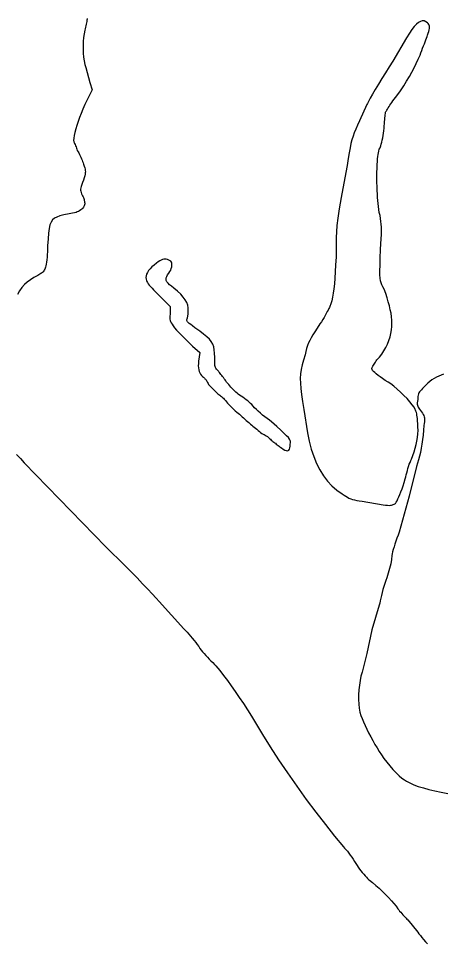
# Model space of a CAD drawing. Extents: x 0.2 to 12.9, y 0.2 to 14.
# Drawn here: x 4.473 to 5.499, y 8.453 to 10.695 of the extents above; entities that cross this region are included whole.
import ezdxf

# ---------------------------------------------------------------- set-up
doc = ezdxf.new("R2010")
doc.units = 0
doc.layers.get('0').update_dxf_attribs({"color": 5, "linetype": 'CONTINUOUS'})
doc.layers.add('1', color=1, linetype='CONTINUOUS')

msp = doc.modelspace()

# ---------------------------------------------------------------- linework, layer by layer
at = {"linetype": 'CONTINUOUS'}
for points in [[(4.6395, 10.6954), (4.6393, 10.6936), (4.6389, 10.6912), (4.6384, 10.6883), (4.6378, 10.6851), (4.6371, 10.6816), (4.6363, 10.6779), (4.6354, 10.6741), (4.6345, 10.6703), (4.6336, 10.6667), (4.632, 10.6582), (4.6308, 10.6492), (4.6299, 10.6398), (4.6295, 10.6302), (4.6295, 10.6205), (4.63, 10.6109), (4.6309, 10.6015), (4.6323, 10.5926), (4.6342, 10.5842), (4.6366, 10.5766), (4.6456, 10.5405), (4.6517, 10.5225), (4.6336, 10.4865), (4.6292, 10.4758), (4.6251, 10.4653), (4.6212, 10.4552), (4.6176, 10.4454), (4.6145, 10.4362), (4.6118, 10.4275), (4.6096, 10.4193), (4.608, 10.4119), (4.607, 10.4052), (4.6066, 10.3994), (4.6068, 10.3982), (4.6072, 10.3966), (4.608, 10.3946), (4.6089, 10.3922), (4.61, 10.3896), (4.6112, 10.3869), (4.6124, 10.384), (4.6135, 10.3811), (4.6146, 10.3782), (4.6156, 10.3754), (4.6174, 10.3725), (4.6192, 10.3694), (4.6209, 10.366), (4.6226, 10.3625), (4.6242, 10.3589), (4.6258, 10.3553), (4.6272, 10.3517), (4.6285, 10.3484), (4.6296, 10.3452), (4.6306, 10.3423), (4.6322, 10.3374), (4.6335, 10.3334), (4.6344, 10.3299), (4.6349, 10.3269), (4.6351, 10.3239), (4.6349, 10.3209), (4.6344, 10.3176), (4.6335, 10.3137), (4.6322, 10.309), (4.6306, 10.3033), (4.6282, 10.2975), (4.6263, 10.2926), (4.6249, 10.2885), (4.6239, 10.285), (4.6235, 10.2819), (4.6235, 10.2791), (4.6239, 10.2764), (4.6248, 10.2736), (4.626, 10.2706), (4.6276, 10.2673), (4.6285, 10.2654), (4.6294, 10.2634), (4.6303, 10.2612), (4.631, 10.259), (4.6318, 10.2568), (4.6324, 10.2545), (4.6329, 10.2523), (4.6333, 10.2502), (4.6335, 10.2481), (4.6336, 10.2462), (4.6333, 10.2436), (4.6323, 10.2409), (4.6308, 10.2383), (4.6288, 10.2358), (4.6265, 10.2335), (4.6239, 10.2313), (4.6211, 10.2294), (4.6183, 10.2277), (4.6154, 10.2263), (4.6126, 10.2252), (4.5826, 10.2192), (4.5735, 10.2166), (4.5661, 10.214), (4.5602, 10.211), (4.5554, 10.2071), (4.5518, 10.202), (4.5491, 10.1952), (4.5471, 10.1865), (4.5456, 10.1753), (4.5445, 10.1613), (4.5435, 10.1441), (4.5435, 10.137), (4.5432, 10.1299), (4.5428, 10.123), (4.5423, 10.1165), (4.5417, 10.1104), (4.5409, 10.1048), (4.5402, 10.0999), (4.5393, 10.0957), (4.5384, 10.0924), (4.5375, 10.0901), (4.5366, 10.0876), (4.5354, 10.0853), (4.534, 10.0834), (4.5325, 10.0816), (4.5308, 10.08), (4.5289, 10.0784), (4.5268, 10.0769), (4.5246, 10.0754), (4.5221, 10.0738), (4.5195, 10.0721), (4.5101, 10.0674), (4.5017, 10.0622), (4.4942, 10.0565), (4.4874, 10.0502), (4.4812, 10.0432), (4.4756, 10.0353), (4.4705, 10.0266)], [(4.4683, 9.6382), (4.4774, 9.6285), (4.4865, 9.6186), (4.6847, 9.4144), (4.7001, 9.3997), (4.7157, 9.3845), (4.7311, 9.3692), (4.7461, 9.3541), (4.7605, 9.3393), (4.774, 9.3253), (4.7863, 9.3123), (4.7972, 9.3006), (4.8065, 9.2905), (4.8138, 9.2823), (4.8739, 9.2162), (4.8776, 9.2124), (4.8817, 9.2081), (4.8859, 9.2034), (4.8902, 9.1984), (4.8945, 9.1933), (4.8987, 9.1881), (4.9028, 9.1829), (4.9066, 9.1778), (4.91, 9.1728), (4.9129, 9.1682), (4.9159, 9.1644), (4.9193, 9.1603), (4.923, 9.1561), (4.9271, 9.1516), (4.9313, 9.1471), (4.9356, 9.1426), (4.9399, 9.1382), (4.9441, 9.134), (4.9482, 9.1299), (4.952, 9.1261), (4.9611, 9.115), (4.9703, 9.1031), (4.9797, 9.0906), (4.9892, 9.0775), (4.9989, 9.0638), (5.0086, 9.0496), (5.0184, 9.0349), (5.0282, 9.0197), (5.0381, 9.004), (5.048, 8.988), (5.0646, 8.9599), (5.0832, 8.9299), (5.1036, 8.8987), (5.1253, 8.8667), (5.1479, 8.8345), (5.1711, 8.8025), (5.1944, 8.7713), (5.2175, 8.7414), (5.2399, 8.7134), (5.2613, 8.6877), (5.2641, 8.6846), (5.2673, 8.681), (5.2707, 8.6768), (5.2742, 8.6723), (5.2778, 8.6674), (5.2814, 8.6624), (5.2849, 8.6573), (5.2883, 8.6522), (5.2914, 8.6473), (5.2943, 8.6426), (5.2972, 8.6381), (5.3003, 8.6337), (5.3036, 8.6294), (5.307, 8.6252), (5.3104, 8.6212), (5.3137, 8.6176), (5.3169, 8.6142), (5.3198, 8.6112), (5.3223, 8.6087), (5.3243, 8.6066), (5.3318, 8.6008), (5.3396, 8.5942), (5.3476, 8.5871), (5.3556, 8.5797), (5.3634, 8.5721), (5.3708, 8.5644), (5.3777, 8.557), (5.3839, 8.5499), (5.3892, 8.5434), (5.3934, 8.5375), (5.3954, 8.5348), (5.3976, 8.5318), (5.4001, 8.5289), (5.4027, 8.5259), (5.4054, 8.5229), (5.4081, 8.52), (5.4107, 8.5173), (5.4132, 8.5148), (5.4154, 8.5125), (5.4174, 8.5105), (5.4414, 8.4805), (5.4444, 8.4766), (5.4478, 8.4723), (5.4517, 8.4676), (5.4558, 8.4627), (5.4602, 8.4576), (5.4648, 8.4524)]]:
    msp.add_lwpolyline(points, dxfattribs=at)
at = {"layer": '1', "linetype": 'CONTINUOUS'}
for points in [[(5.461, 10.6876), (5.4567, 10.6893), (5.4524, 10.6896), (5.4479, 10.6884), (5.4433, 10.6858), (5.4384, 10.6817), (5.4332, 10.6759), (5.4275, 10.6685), (5.4213, 10.6595), (5.4144, 10.6486), (5.3814, 10.5916), (5.3723, 10.5778), (5.3633, 10.5637), (5.3545, 10.5496), (5.3462, 10.536), (5.3386, 10.5233), (5.3319, 10.5118), (5.3263, 10.502), (5.322, 10.4942), (5.3193, 10.4889), (5.3183, 10.4865), (5.3003, 10.4474), (5.2953, 10.4366), (5.2911, 10.427), (5.2876, 10.4182), (5.2845, 10.4098), (5.2819, 10.4013), (5.2795, 10.3921), (5.2773, 10.3818), (5.2751, 10.3699), (5.2728, 10.3559), (5.2703, 10.3393), (5.2622, 10.2962), (5.2559, 10.2614), (5.2512, 10.2336), (5.2478, 10.2114), (5.2455, 10.1933), (5.2441, 10.178), (5.2434, 10.1642), (5.2432, 10.1503), (5.2432, 10.1351), (5.2432, 10.1171), (5.2423, 10.0983), (5.2414, 10.0813), (5.2404, 10.066), (5.2393, 10.0524), (5.238, 10.0402), (5.2365, 10.0293), (5.2349, 10.0197), (5.233, 10.0112), (5.2308, 10.0037), (5.2282, 9.997), (5.2271, 9.9948), (5.2257, 9.9921), (5.224, 9.9887), (5.2219, 9.9848), (5.2196, 9.9805), (5.217, 9.9758), (5.2141, 9.9709), (5.211, 9.9657), (5.2077, 9.9604), (5.2042, 9.955), (5.1975, 9.9449), (5.1918, 9.9362), (5.187, 9.9285), (5.1829, 9.9216), (5.1794, 9.9152), (5.1765, 9.9089), (5.1741, 9.9025), (5.1719, 9.8958), (5.17, 9.8883), (5.1682, 9.8799), (5.1641, 9.8671), (5.1609, 9.8555), (5.1586, 9.8445), (5.1572, 9.8338), (5.1565, 9.8228), (5.1567, 9.8111), (5.1577, 9.7982), (5.1594, 9.7837), (5.1619, 9.767), (5.1652, 9.7477), (5.1742, 9.6907), (5.1782, 9.6705), (5.1832, 9.6515), (5.1891, 9.6336), (5.196, 9.6168), (5.2038, 9.6014), (5.2127, 9.5871), (5.2225, 9.5742), (5.2334, 9.5626), (5.2453, 9.5524), (5.2583, 9.5435), (5.2626, 9.5402), (5.2667, 9.5373), (5.2707, 9.5349), (5.2747, 9.5329), (5.2789, 9.5312), (5.2833, 9.5297), (5.2882, 9.5285), (5.2935, 9.5274), (5.2995, 9.5264), (5.3063, 9.5255), (5.3574, 9.5165), (5.3631, 9.5158), (5.368, 9.5154), (5.372, 9.5153), (5.3753, 9.5154), (5.378, 9.5158), (5.3803, 9.5163), (5.3822, 9.517), (5.384, 9.5178), (5.3857, 9.5186), (5.3874, 9.5195), (5.3893, 9.5226), (5.3913, 9.5263), (5.3935, 9.5308), (5.3958, 9.5359), (5.3983, 9.5417), (5.4008, 9.5481), (5.4034, 9.5551), (5.406, 9.5627), (5.4087, 9.5708), (5.4114, 9.5796), (5.4124, 9.5843), (5.4135, 9.5892), (5.4148, 9.5943), (5.4163, 9.5995), (5.4178, 9.6047), (5.4194, 9.6098), (5.4211, 9.6148), (5.4229, 9.6195), (5.4246, 9.6238), (5.4264, 9.6276), (5.4299, 9.6365), (5.4329, 9.6453), (5.4355, 9.654), (5.4378, 9.6626), (5.4396, 9.6712), (5.4409, 9.6797), (5.4418, 9.6883), (5.4422, 9.697), (5.4421, 9.7058), (5.4414, 9.7147), (5.4413, 9.7184), (5.4411, 9.7222), (5.4407, 9.726), (5.4402, 9.7298), (5.4396, 9.7335), (5.4389, 9.737), (5.4381, 9.7402), (5.4372, 9.7432), (5.4363, 9.7457), (5.4354, 9.7477), (5.4327, 9.7529), (5.4283, 9.7592), (5.4225, 9.7664), (5.4156, 9.774), (5.408, 9.7819), (5.4, 9.7897), (5.3918, 9.7971), (5.3837, 9.8038), (5.3762, 9.8095), (5.3694, 9.8138), (5.3624, 9.8182), (5.3561, 9.8224), (5.3503, 9.8264), (5.3453, 9.8302), (5.3408, 9.8337), (5.3372, 9.8369), (5.3342, 9.8399), (5.3321, 9.8425), (5.3308, 9.8449), (5.3303, 9.8468), (5.3305, 9.8479), (5.331, 9.8493), (5.3318, 9.851), (5.3328, 9.8529), (5.3341, 9.8551), (5.3355, 9.8574), (5.3371, 9.8599), (5.3388, 9.8625), (5.3406, 9.8652), (5.3423, 9.8679), (5.3485, 9.8745), (5.3542, 9.8818), (5.3594, 9.8895), (5.3641, 9.8977), (5.3682, 9.9062), (5.3717, 9.9148), (5.3746, 9.9235), (5.3766, 9.9322), (5.3779, 9.9407), (5.3784, 9.9489), (5.3789, 9.9563), (5.3788, 9.9641), (5.3781, 9.9722), (5.3768, 9.9807), (5.375, 9.9895), (5.3728, 9.9987), (5.3701, 10.0082), (5.3671, 10.0181), (5.3639, 10.0284), (5.3604, 10.039), (5.3571, 10.0447), (5.3545, 10.0496), (5.3525, 10.0543), (5.3511, 10.0595), (5.3502, 10.0657), (5.3498, 10.0736), (5.3497, 10.0839), (5.35, 10.0972), (5.3506, 10.114), (5.3514, 10.1351), (5.3522, 10.1493), (5.3528, 10.1615), (5.3532, 10.172), (5.3533, 10.1811), (5.3532, 10.1892), (5.3529, 10.1965), (5.3522, 10.2035), (5.3513, 10.2104), (5.35, 10.2175), (5.3483, 10.2252), (5.3475, 10.2324), (5.3466, 10.2394), (5.3457, 10.2466), (5.3449, 10.254), (5.3442, 10.2616), (5.3436, 10.2698), (5.3431, 10.2785), (5.3427, 10.2879), (5.3424, 10.2981), (5.3423, 10.3093), (5.3424, 10.3218), (5.3427, 10.3323), (5.3431, 10.3413), (5.3436, 10.3488), (5.3442, 10.3551), (5.3449, 10.3605), (5.3457, 10.3653), (5.3466, 10.3697), (5.3475, 10.374), (5.3483, 10.3784), (5.3501, 10.3822), (5.3516, 10.3863), (5.353, 10.3907), (5.3543, 10.3955), (5.3555, 10.4005), (5.3566, 10.4058), (5.3576, 10.4114), (5.3585, 10.4172), (5.3595, 10.4232), (5.3604, 10.4294), (5.3604, 10.4348), (5.3607, 10.4401), (5.361, 10.4452), (5.3614, 10.4501), (5.3619, 10.4546), (5.3623, 10.4586), (5.3627, 10.4621), (5.3631, 10.465), (5.3633, 10.4671), (5.3634, 10.4685), (5.3643, 10.4696), (5.3655, 10.4713), (5.3669, 10.4734), (5.3684, 10.4758), (5.3701, 10.4786), (5.372, 10.4817), (5.3741, 10.4849), (5.3763, 10.4884), (5.3788, 10.4919), (5.3814, 10.4955), (5.3909, 10.5079), (5.3995, 10.52), (5.4074, 10.5318), (5.4146, 10.5433), (5.4212, 10.5544), (5.4272, 10.5653), (5.4328, 10.576), (5.438, 10.5864), (5.4428, 10.5966), (5.4474, 10.6066), (5.4493, 10.6121), (5.4513, 10.6177), (5.4534, 10.6232), (5.4555, 10.6287), (5.4576, 10.634), (5.4596, 10.639), (5.4614, 10.6437), (5.463, 10.6479), (5.4644, 10.6516), (5.4655, 10.6547), (5.4671, 10.6597), (5.4684, 10.6641), (5.4692, 10.6679), (5.4698, 10.6713), (5.47, 10.6742), (5.4698, 10.6767), (5.4692, 10.679), (5.4684, 10.681), (5.4671, 10.6829), (5.4655, 10.6847)], [(4.8374, 10.1097), (4.8342, 10.1109), (4.8312, 10.1117), (4.8284, 10.112), (4.8255, 10.1119), (4.8225, 10.1111), (4.8193, 10.1098), (4.8159, 10.1079), (4.8121, 10.1053), (4.8078, 10.1021), (4.8019, 10.0976), (4.7967, 10.0931), (4.7922, 10.0887), (4.7885, 10.0843), (4.7857, 10.08), (4.7836, 10.0757), (4.7824, 10.0716), (4.782, 10.0676), (4.7824, 10.0638), (4.7838, 10.0601), (4.7842, 10.058), (4.7855, 10.0555), (4.7874, 10.0525), (4.79, 10.0491), (4.7932, 10.0454), (4.7968, 10.0415), (4.8007, 10.0373), (4.8049, 10.033), (4.8093, 10.0285), (4.8138, 10.024), (4.8408, 9.997), (4.8408, 9.979), (4.8401, 9.9741), (4.8398, 9.97), (4.8399, 9.9666), (4.8405, 9.9635), (4.8416, 9.9606), (4.8432, 9.9576), (4.8454, 9.9542), (4.8482, 9.9503), (4.8517, 9.9457), (4.8559, 9.9399), (4.8949, 9.9009), (4.9129, 9.8859), (4.9099, 9.8649), (4.9093, 9.8588), (4.9091, 9.8533), (4.9095, 9.8483), (4.9102, 9.8438), (4.9114, 9.8397), (4.9129, 9.8361), (4.9148, 9.8329), (4.9169, 9.8302), (4.9193, 9.8278), (4.9219, 9.8258), (4.9229, 9.8248), (4.924, 9.8237), (4.9253, 9.8223), (4.9266, 9.8208), (4.9279, 9.8191), (4.9293, 9.8172), (4.9306, 9.8151), (4.9318, 9.8128), (4.9329, 9.8104), (4.9339, 9.8078), (4.955, 9.7868), (4.9568, 9.7857), (4.9589, 9.7843), (4.961, 9.7827), (4.9632, 9.7809), (4.9655, 9.7789), (4.9677, 9.7768), (4.9699, 9.7747), (4.9721, 9.7727), (4.9741, 9.7706), (4.976, 9.7688), (4.9779, 9.766), (4.9802, 9.763), (4.9828, 9.76), (4.9857, 9.7569), (4.9887, 9.7538), (4.992, 9.7506), (4.9954, 9.7475), (4.9989, 9.7445), (5.0024, 9.7415), (5.006, 9.7387), (5.0089, 9.736), (5.012, 9.7331), (5.0153, 9.7301), (5.0187, 9.7271), (5.0221, 9.7241), (5.0255, 9.7212), (5.0286, 9.7185), (5.0315, 9.716), (5.034, 9.7137), (5.036, 9.7117), (5.0388, 9.7097), (5.0418, 9.7075), (5.0448, 9.705), (5.0479, 9.7024), (5.0511, 9.6997), (5.0542, 9.697), (5.0573, 9.6944), (5.0603, 9.6919), (5.0633, 9.6897), (5.0661, 9.6877), (5.0688, 9.6866), (5.0714, 9.6852), (5.0741, 9.6836), (5.0767, 9.6818), (5.0792, 9.6798), (5.0816, 9.6777), (5.0839, 9.6756), (5.0861, 9.6736), (5.0882, 9.6715), (5.0901, 9.6697), (5.092, 9.6686), (5.094, 9.6672), (5.0961, 9.6657), (5.0983, 9.6639), (5.1006, 9.6622), (5.1029, 9.6604), (5.1051, 9.6586), (5.1072, 9.6571), (5.1092, 9.6557), (5.1111, 9.6547), (5.1154, 9.6515), (5.1191, 9.6493), (5.1223, 9.6479), (5.125, 9.6474), (5.1273, 9.6479), (5.1291, 9.6493), (5.1304, 9.6515), (5.1314, 9.6547), (5.1319, 9.6587), (5.1321, 9.6637), (5.1328, 9.667), (5.1329, 9.6699), (5.1322, 9.6727), (5.1306, 9.6758), (5.1276, 9.6794), (5.1233, 9.684), (5.1173, 9.6898), (5.1094, 9.6971), (5.0994, 9.7063), (5.0871, 9.7177), (5.0816, 9.7215), (5.076, 9.7256), (5.0705, 9.7298), (5.065, 9.7342), (5.0597, 9.7387), (5.0546, 9.7432), (5.05, 9.7477), (5.0458, 9.7519), (5.0421, 9.756), (5.039, 9.7598), (5.0361, 9.7625), (5.0327, 9.7654), (5.029, 9.7684), (5.0251, 9.7714), (5.021, 9.7744), (5.017, 9.7773), (5.0131, 9.78), (5.0094, 9.7825), (5.006, 9.7848), (5.003, 9.7868), (5.0002, 9.7896), (4.9973, 9.7925), (4.9943, 9.7955), (4.9913, 9.7987), (4.9884, 9.8018), (4.9855, 9.8049), (4.9828, 9.8081), (4.9802, 9.8111), (4.9779, 9.814), (4.976, 9.8168), (4.9741, 9.8195), (4.9721, 9.8222), (4.97, 9.8248), (4.9679, 9.8274), (4.9658, 9.83), (4.9639, 9.8324), (4.962, 9.8347), (4.9604, 9.8369), (4.959, 9.839), (4.958, 9.8408), (4.9555, 9.8433), (4.9536, 9.8454), (4.952, 9.8474), (4.9509, 9.8494), (4.9501, 9.8517), (4.9495, 9.8545), (4.9492, 9.8578), (4.949, 9.8621), (4.949, 9.8674), (4.9489, 9.8739), (4.9487, 9.8838), (4.948, 9.8923), (4.9465, 9.8997), (4.9441, 9.9062), (4.9407, 9.9122), (4.936, 9.918), (4.9298, 9.9239), (4.922, 9.9304), (4.9125, 9.9376), (4.9009, 9.9459), (4.8952, 9.95), (4.8907, 9.9534), (4.8872, 9.956), (4.8846, 9.9583), (4.8829, 9.9602), (4.8819, 9.9619), (4.8815, 9.9636), (4.8816, 9.9655), (4.8821, 9.9675), (4.8829, 9.97), (4.8843, 9.9786), (4.8849, 9.9864), (4.8846, 9.9937), (4.8834, 10.0005), (4.881, 10.0071), (4.8775, 10.0137), (4.8727, 10.0202), (4.8666, 10.027), (4.859, 10.0343), (4.8498, 10.042), (4.8441, 10.0463), (4.8394, 10.0501), (4.8357, 10.0536), (4.8331, 10.0569), (4.8315, 10.0601), (4.8308, 10.0632), (4.8312, 10.0665), (4.8325, 10.07), (4.8347, 10.0738), (4.8378, 10.0781), (4.8403, 10.0818), (4.8422, 10.0855), (4.8436, 10.0893), (4.8445, 10.093), (4.845, 10.0965), (4.845, 10.0997), (4.8445, 10.1026), (4.8437, 10.105), (4.8425, 10.1069), (4.8408, 10.1081)]]:
    msp.add_lwpolyline(points, close=True, dxfattribs=at)
msp.add_lwpolyline([(5.5043, 9.8329), (5.4983, 9.8308), (5.4924, 9.8285), (5.4867, 9.8258), (5.4812, 9.8228), (5.4759, 9.8195), (5.4708, 9.8157), (5.4658, 9.8116), (5.4611, 9.8069), (5.4565, 9.8018), (5.4531, 9.7985), (5.4503, 9.7955), (5.4479, 9.7929), (5.446, 9.7904), (5.4444, 9.7879), (5.4433, 9.7854), (5.4424, 9.7826), (5.4418, 9.7795), (5.4415, 9.7759), (5.4414, 9.7718), (5.4407, 9.7676), (5.4404, 9.764), (5.4404, 9.7609), (5.4407, 9.7582), (5.4414, 9.7556), (5.4425, 9.7532), (5.444, 9.7507), (5.4458, 9.748), (5.4479, 9.7451), (5.4505, 9.7417), (5.4529, 9.7384), (5.4548, 9.7354), (5.4563, 9.7327), (5.4573, 9.7301), (5.458, 9.7275), (5.4582, 9.7247), (5.4582, 9.7215), (5.4578, 9.7179), (5.4573, 9.7137), (5.4565, 9.7087), (5.4555, 9.6971), (5.4543, 9.6857), (5.4529, 9.6746), (5.4514, 9.6639), (5.4497, 9.6535), (5.4478, 9.6436), (5.4457, 9.6342), (5.4435, 9.6254), (5.441, 9.6172), (5.4384, 9.6096), (5.4204, 9.5375), (5.3964, 9.4505), (5.3937, 9.4432), (5.3911, 9.4358), (5.3885, 9.4286), (5.3862, 9.4215), (5.384, 9.4148), (5.3821, 9.4085), (5.3806, 9.4028), (5.3794, 9.3978), (5.3786, 9.3936), (5.3784, 9.3904), (5.3782, 9.3873), (5.3777, 9.3834), (5.3769, 9.3788), (5.3759, 9.3737), (5.3746, 9.3682), (5.3732, 9.3625), (5.3716, 9.3566), (5.3699, 9.3507), (5.3682, 9.3449), (5.3664, 9.3393), (5.3637, 9.3328), (5.3613, 9.3258), (5.3591, 9.3186), (5.357, 9.3113), (5.3551, 9.3041), (5.3534, 9.297), (5.3519, 9.2902), (5.3505, 9.2839), (5.3493, 9.2782), (5.3483, 9.2733), (5.3303, 9.2132), (5.3183, 9.1562), (5.3063, 9.1111), (5.3038, 9.1015), (5.3017, 9.0909), (5.3, 9.0797), (5.2988, 9.0681), (5.298, 9.0563), (5.2979, 9.0447), (5.2983, 9.0336), (5.2993, 9.0233), (5.301, 9.014), (5.3033, 9.006), (5.3063, 8.9985), (5.3097, 8.9903), (5.3136, 8.9817), (5.3179, 8.9728), (5.3224, 8.9636), (5.3273, 8.9543), (5.3324, 8.9451), (5.3376, 8.936), (5.343, 8.9273), (5.3483, 8.9189), (5.3534, 8.9105), (5.3595, 8.9016), (5.3664, 8.8926), (5.3738, 8.8836), (5.3814, 8.875), (5.389, 8.867), (5.3964, 8.8599), (5.4032, 8.8541), (5.4093, 8.8496), (5.4144, 8.8468), (5.4224, 8.8424), (5.4319, 8.8382), (5.4428, 8.8341), (5.4551, 8.8303), (5.4685, 8.8266), (5.4829, 8.8231), (5.4984, 8.8197), (5.5147, 8.8166)], dxfattribs=at)

doc.saveas('drawing.dxf')
